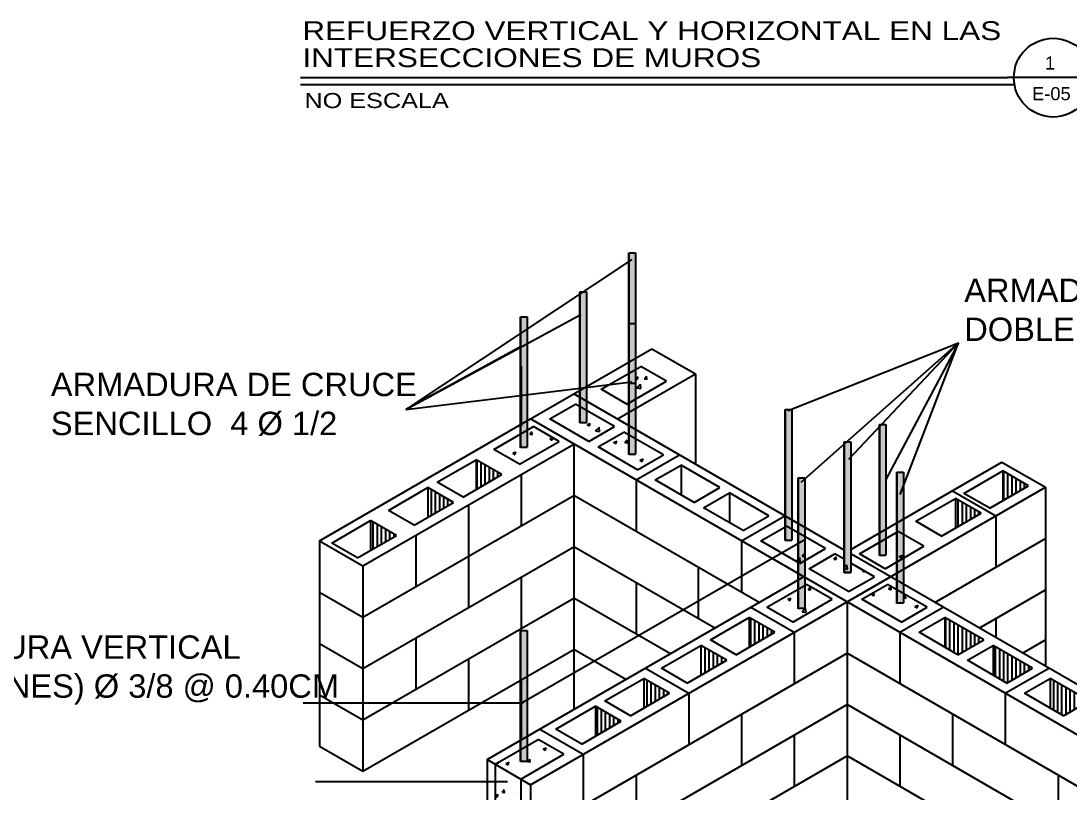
# Model space of a CAD drawing. Header units: feet. Extents: x 317 to 512, y -141 to 162.
# Drawn here: x 390.74 to 401.35, y -68.3 to -60.5 of the extents above; entities that cross this region are included whole.
import ezdxf
from ezdxf.enums import TextEntityAlignment as Align

# ---------------------------------------------------------------- set-up
doc = ezdxf.new("R2010")
doc.units = ezdxf.units.FT
doc.header["$MEASUREMENT"] = 0
for name, color, linetype in [('_35', 53, 'Continuous'), ('ACERO', 4, 'Continuous'), ('PISO', 8, 'Continuous'), ('TEXTOS', 3, 'Continuous'), ('TEXXT', 2, 'Continuous')]:
    doc.layers.add(name, color=color, linetype=linetype)
doc.styles.add('DAMIAN', font='arial.ttf', dxfattribs={"height": 0.12})
doc.styles.get("Standard").update_dxf_attribs({"font": 'arial.ttf'})

# ---------------------------------------------------------------- blocks, each defined once
blk = doc.blocks.new('*X27')
at = {"color": 0}
for p, q in [((184.356, -33.713), (184.356, -33.713)), ((184.412, -33.697), (184.412, -33.697)), ((184.664, -33.673), (184.664, -33.673)), ((184.822, -33.645), (184.822, -33.645)), ((186.485, -33.685), (186.485, -33.685)), ((186.592, -33.645), (186.592, -33.645)), ((184.152, -33.74), (184.152, -33.74)), ((184.345, -33.892), (184.365, -33.884)), ((184.358, -33.9), (184.364, -33.884)), ((184.593, -33.76), (184.593, -33.76)), ((185.167, -33.899), (185.167, -33.899)), ((186.499, -33.724), (186.499, -33.724)), ((186.892, -33.898), (186.892, -33.898)), ((186.929, -33.839), (186.929, -33.839)), ((184.698, -33.987), (184.698, -33.987)), ((184.752, -34.124), (184.815, -34.058)), ((184.812, -33.916), (184.812, -33.916)), ((184.824, -34.135), (184.815, -34.058)), ((184.858, -34.035), (184.907, -34.039)), ((184.859, -34.035), (184.899, -33.988)), ((184.87, -34.097), (184.87, -34.097)), ((184.905, -34.042), (184.896, -33.991)), ((184.963, -33.926), (184.963, -33.926)), ((185.441, -34.086), (185.489, -34.09)), ((185.442, -34.086), (185.482, -34.039)), ((185.488, -34.093), (185.479, -34.042)), ((185.507, -34.083), (185.507, -34.083)), ((185.981, -34.001), (185.981, -34.001)), ((186.053, -34.016), (186.053, -34.016)), ((186.285, -34.044), (186.285, -34.044)), ((186.434, -34.061), (186.434, -34.061)), ((186.455, -33.92), (186.455, -33.92)), ((186.475, -33.955), (186.475, -33.955)), ((186.643, -34.036), (186.684, -34.063)), ((186.644, -34.036), (186.701, -34.015)), ((186.65, -34.098), (186.65, -34.098)), ((186.684, -34.063), (186.7, -34.014)), ((186.799, -33.977), (186.799, -33.977)), ((184.752, -34.125), (184.824, -34.136)), ((185.261, -34.179), (185.261, -34.179)), ((185.304, -34.115), (185.304, -34.115)), ((185.619, -34.259), (185.683, -34.193)), ((185.619, -34.259), (185.692, -34.271)), ((185.692, -34.27), (185.683, -34.193)), ((185.702, -34.261), (185.702, -34.261)), ((185.96, -34.298), (186.001, -34.325)), ((185.961, -34.299), (185.981, -34.291)), ((185.228, -34.342), (185.228, -34.342)), ((185.405, -34.437), (185.405, -34.437)), ((185.56, -34.432), (185.56, -34.432)), ((185.632, -34.339), (185.632, -34.339)), ((185.764, -34.405), (185.764, -34.405)), ((185.838, -34.456), (185.838, -34.456)), ((186.001, -34.325), (186.007, -34.306)), ((186.071, -34.365), (186.071, -34.365)), ((184.971, -34.646), (185.019, -34.65)), ((184.972, -34.646), (185.011, -34.6)), ((185.018, -34.653), (185.009, -34.602)), ((185.622, -34.609), (185.622, -34.609)), ((186.371, -34.618), (186.371, -34.618)), ((186.446, -34.625), (186.486, -34.653)), ((186.447, -34.626), (186.504, -34.604)), ((186.486, -34.652), (186.502, -34.603)), ((184.525, -34.861), (184.525, -34.861)), ((184.591, -34.79), (184.591, -34.79)), ((184.595, -34.822), (184.635, -34.85)), ((184.596, -34.823), (184.652, -34.801)), ((184.635, -34.849), (184.651, -34.8)), ((184.783, -34.727), (184.783, -34.727)), ((184.812, -34.834), (184.812, -34.834)), ((184.833, -34.82), (184.833, -34.82)), ((185.065, -34.708), (185.065, -34.708)), ((185.246, -34.853), (185.246, -34.853)), ((186.023, -34.828), (186.023, -34.828)), ((186.137, -34.748), (186.185, -34.752)), ((186.138, -34.748), (186.177, -34.702)), ((186.184, -34.755), (186.175, -34.704)), ((186.445, -34.767), (186.445, -34.767)), ((186.668, -34.871), (186.668, -34.871)), ((186.72, -34.799), (186.768, -34.803)), ((186.721, -34.799), (186.76, -34.753)), ((186.767, -34.806), (186.757, -34.755)), ((186.927, -34.868), (186.927, -34.868)), ((184.362, -35.05), (184.362, -35.05)), ((184.55, -34.925), (184.55, -34.925)), ((184.773, -34.998), (184.773, -34.998)), ((184.86, -35.051), (184.923, -34.985)), ((184.86, -35.051), (184.932, -35.062)), ((184.932, -35.062), (184.923, -34.985)), ((184.984, -34.943), (184.984, -34.943)), ((185.195, -34.937), (185.195, -34.937)), ((186.114, -34.889), (186.114, -34.889)), ((186.157, -34.938), (186.157, -34.938)), ((186.285, -34.998), (186.285, -34.998)), ((186.361, -34.912), (186.361, -34.912)), ((186.435, -35.037), (186.435, -35.037)), ((186.453, -34.949), (186.453, -34.949)), ((186.548, -34.908), (186.548, -34.908)), ((186.719, -35.017), (186.719, -35.017)), ((186.853, -34.98), (186.853, -34.98)), ((186.931, -34.953), (186.971, -34.98)), ((186.932, -34.953), (186.989, -34.931)), ((186.971, -34.98), (186.988, -34.93)), ((186.982, -34.926), (186.982, -34.926)), ((184.619, -35.141), (184.619, -35.141)), ((186.648, -35.128), (186.648, -35.128))]:
    blk.add_line(p, q, dxfattribs=at)
blk = doc.blocks.new('*X29')
at = {"color": 0}
for p, q in [((181.811, -30.599), (181.811, -30.599)), ((181.792, -30.763), (181.832, -30.791)), ((181.793, -30.764), (181.85, -30.742)), ((181.832, -30.79), (181.849, -30.741)), ((181.892, -30.821), (181.892, -30.821)), ((181.92, -30.795), (181.92, -30.795)), ((181.962, -30.774), (182.011, -30.778)), ((181.964, -30.774), (182.003, -30.727)), ((182.009, -30.781), (182, -30.73)), ((182.03, -30.791), (182.03, -30.791)), ((181.381, -30.888), (181.381, -30.888)), ((181.446, -30.876), (181.446, -30.876)), ((181.478, -30.903), (181.478, -30.903)), ((181.585, -30.862), (181.585, -30.862)), ((181.613, -30.848), (181.613, -30.848)), ((181.826, -30.942), (181.89, -30.876)), ((181.826, -30.942), (181.899, -30.954)), ((181.899, -30.953), (181.89, -30.876)), ((181.912, -30.922), (181.912, -30.922)), ((181.603, -31.118), (181.603, -31.118)), ((181.679, -31.142), (181.679, -31.142)), ((181.756, -31.161), (181.756, -31.161)), ((180.623, -31.391), (180.623, -31.391)), ((180.654, -31.277), (180.654, -31.277)), ((180.808, -31.324), (180.808, -31.324)), ((180.261, -31.535), (180.263, -31.533)), ((180.263, -31.536), (180.263, -31.533)), ((180.343, -31.559), (180.343, -31.559)), ((180.44, -31.597), (180.44, -31.597)), ((180.76, -31.502), (180.76, -31.502)), ((180.912, -31.615), (180.969, -31.594)), ((180.951, -31.642), (180.968, -31.593)), ((180.953, -31.53), (180.953, -31.53)), ((179.856, -31.793), (179.904, -31.797)), ((179.857, -31.793), (179.896, -31.746)), ((179.903, -31.8), (179.894, -31.749)), ((179.929, -31.664), (179.929, -31.664)), ((180.724, -31.713), (180.724, -31.713)), ((180.751, -31.773), (180.751, -31.773)), ((180.911, -31.615), (180.952, -31.642)), ((181.067, -31.734), (181.13, -31.668)), ((181.067, -31.734), (181.139, -31.745)), ((181.139, -31.745), (181.13, -31.667)), ((181.158, -31.732), (181.158, -31.732)), ((181.161, -31.721), (181.161, -31.721)), ((181.248, -31.727), (181.248, -31.727)), ((179.501, -31.943), (179.501, -31.943)), ((179.715, -31.985), (179.715, -31.985)), ((179.826, -31.971), (179.826, -31.971)), ((179.911, -31.891), (179.911, -31.891)), ((179.919, -31.958), (179.919, -31.958)), ((180.226, -31.918), (180.226, -31.918)), ((180.228, -31.877), (180.269, -31.904)), ((180.229, -31.878), (180.278, -31.859)), ((180.268, -31.904), (180.283, -31.862)), ((180.3, -31.89), (180.3, -31.89)), ((180.774, -31.809), (180.774, -31.809)), ((180.943, -31.823), (180.943, -31.823)), ((181.052, -31.861), (181.062, -31.848)), ((181.06, -31.856), (181.06, -31.851)), ((181.396, -31.942), (181.437, -31.969)), ((181.397, -31.943), (181.454, -31.921)), ((181.437, -31.969), (181.453, -31.92)), ((181.443, -31.906), (181.443, -31.906)), ((181.573, -31.93), (181.573, -31.93)), ((181.605, -31.946), (181.653, -31.95)), ((181.606, -31.946), (181.645, -31.899)), ((181.652, -31.953), (181.643, -31.902)), ((179.264, -32.074), (179.264, -32.074)), ((179.352, -32.053), (179.352, -32.053)), ((179.545, -32.139), (179.586, -32.167)), ((179.546, -32.14), (179.603, -32.118)), ((179.585, -32.166), (179.602, -32.117)), ((179.698, -32.092), (179.698, -32.092)), ((179.901, -32.161), (179.901, -32.161)), ((181.433, -32.165), (181.433, -32.165)), ((181.55, -32.036), (181.55, -32.036)), ((181.754, -32.009), (181.754, -32.009)), ((181.981, -32.144), (181.981, -32.144)), ((179.435, -32.183), (179.435, -32.183)), ((179.491, -32.213), (179.491, -32.213)), ((179.547, -32.231), (179.547, -32.231)), ((179.705, -32.279), (179.705, -32.279)), ((179.869, -32.201), (179.869, -32.201)), ((181.564, -32.201), (181.564, -32.201)), ((181.605, -32.275), (181.605, -32.275)), ((181.754, -32.19), (181.754, -32.19)), ((181.848, -32.289), (181.848, -32.289)), ((181.867, -32.184), (181.867, -32.184)), ((181.881, -32.269), (181.922, -32.297)), ((181.882, -32.27), (181.939, -32.248)), ((181.922, -32.296), (181.938, -32.247)), ((182.039, -32.293), (182.039, -32.293))]:
    blk.add_line(p, q, dxfattribs=at)
blk = doc.blocks.new('*X30')
at = {"color": 0}
for p, q in [((179.786, -37.568), (179.786, -37.568)), ((179.954, -37.51), (179.954, -37.51)), ((180.102, -37.575), (180.159, -37.553)), ((180.102, -37.574), (180.142, -37.601)), ((180.126, -37.512), (180.126, -37.512)), ((180.142, -37.601), (180.158, -37.552)), ((179.819, -37.805), (179.858, -37.758)), ((179.846, -37.662), (179.846, -37.662)), ((179.865, -37.811), (179.855, -37.76)), ((180.22, -37.586), (180.22, -37.586)), ((180.32, -37.58), (180.32, -37.58)), ((179.271, -37.823), (179.291, -37.826)), ((179.283, -37.895), (179.283, -37.895)), ((179.291, -37.825), (179.289, -37.812)), ((179.419, -37.836), (179.459, -37.863)), ((179.42, -37.837), (179.476, -37.815)), ((179.459, -37.863), (179.475, -37.814)), ((179.537, -37.857), (179.537, -37.857)), ((179.694, -37.843), (179.694, -37.843)), ((179.741, -37.83), (179.741, -37.83)), ((179.817, -37.804), (179.866, -37.809)), ((180.048, -37.79), (180.048, -37.79)), ((180.116, -37.782), (180.116, -37.782)), ((179.365, -38.074), (179.365, -38.074)), ((179.527, -38.151), (179.527, -38.151)), ((179.627, -37.983), (179.627, -37.983)), ((179.684, -38.114), (179.684, -38.114)), ((179.273, -38.166), (179.273, -38.166)), ((179.323, -38.178), (179.323, -38.178)), ((179.338, -38.228), (179.338, -38.228)), ((179.349, -38.365), (179.388, -38.318)), ((179.394, -38.372), (179.385, -38.321)), ((179.221, -38.426), (179.261, -38.453)), ((179.222, -38.426), (179.279, -38.404)), ((179.261, -38.453), (179.278, -38.404)), ((179.263, -38.437), (179.263, -38.437)), ((179.313, -38.471), (179.313, -38.471)), ((179.347, -38.365), (179.396, -38.369)), ((179.466, -38.396), (179.466, -38.396)), ((179.533, -38.407), (179.533, -38.407)), ((179.621, -38.431), (179.621, -38.431)), ((179.674, -38.385), (179.674, -38.385)), ((179.253, -38.707), (179.253, -38.707)), ((179.326, -38.74), (179.39, -38.675)), ((179.399, -38.751), (179.39, -38.674)), ((179.664, -38.655), (179.664, -38.655)), ((179.307, -38.812), (179.307, -38.812)), ((179.326, -38.741), (179.399, -38.752)), ((179.369, -38.772), (179.369, -38.772)), ((179.407, -38.751), (179.407, -38.751)), ((179.479, -38.921), (179.479, -38.921)), ((179.486, -38.947), (179.501, -38.93)), ((179.502, -38.957), (179.498, -38.932)), ((179.654, -38.926), (179.654, -38.926))]:
    blk.add_line(p, q, dxfattribs=at)
blk = doc.blocks.new('*X32')
at = {"color": 0}
for p, q in [((187.498, -35.713), (187.498, -35.167)), ((187.575, -35.757), (187.575, -35.211)), ((187.651, -35.801), (187.651, -35.255)), ((187.727, -35.839), (187.727, -35.299)), ((187.803, -35.795), (187.803, -35.343)), ((187.879, -35.751), (187.879, -35.387)), ((187.956, -35.707), (187.956, -35.431)), ((188.032, -35.663), (188.032, -35.475)), ((188.108, -35.619), (188.108, -35.519)), ((188.184, -35.575), (188.184, -35.563)), ((188.413, -36.241), (188.413, -35.695)), ((188.489, -36.285), (188.489, -35.739)), ((188.565, -36.329), (188.565, -35.783)), ((188.641, -36.349), (188.641, -35.827)), ((188.718, -36.305), (188.718, -35.871)), ((188.794, -36.261), (188.794, -35.915)), ((188.87, -36.217), (188.87, -35.959)), ((188.946, -36.173), (188.946, -36.003)), ((189.022, -36.129), (189.022, -36.047)), ((189.48, -36.857), (189.48, -36.311)), ((189.556, -36.901), (189.556, -36.355)), ((189.632, -36.945), (189.632, -36.399)), ((189.708, -36.933), (189.708, -36.443)), ((189.784, -36.889), (189.784, -36.487)), ((189.861, -36.845), (189.861, -36.531)), ((189.937, -36.801), (189.937, -36.575)), ((190.013, -36.757), (190.013, -36.619)), ((190.089, -36.713), (190.089, -36.663)), ((190.318, -37.341), (190.318, -36.795)), ((190.394, -37.385), (190.394, -36.839)), ((190.47, -37.429), (190.47, -36.883)), ((190.546, -37.473), (190.546, -36.927)), ((190.623, -37.443), (190.623, -36.971)), ((190.699, -37.399), (190.699, -37.015)), ((190.775, -37.355), (190.775, -37.059)), ((190.851, -37.311), (190.851, -37.103)), ((190.927, -37.267), (190.927, -37.147)), ((191.004, -37.223), (191.004, -37.191))]:
    blk.add_line(p, q, dxfattribs=at)
blk = doc.blocks.new('*X33')
at = {"color": 0}
for p, q in [((183.917, -35.686), (183.917, -35.174)), ((183.993, -35.642), (183.993, -35.218)), ((184.069, -35.598), (184.069, -35.262)), ((184.146, -35.554), (184.146, -35.306)), ((184.222, -35.51), (184.222, -35.35)), ((184.298, -35.466), (184.298, -35.394)), ((183.003, -36.214), (183.003, -35.67)), ((183.079, -36.17), (183.079, -35.714)), ((183.155, -36.126), (183.155, -35.758)), ((183.231, -36.082), (183.231, -35.802)), ((183.307, -36.038), (183.307, -35.846)), ((183.384, -35.994), (183.384, -35.89)), ((183.46, -35.95), (183.46, -35.934)), ((182.012, -36.786), (182.012, -36.312)), ((182.088, -36.742), (182.088, -36.356)), ((182.164, -36.698), (182.164, -36.4)), ((182.241, -36.654), (182.241, -36.444)), ((182.317, -36.61), (182.317, -36.488)), ((182.393, -36.566), (182.393, -36.532)), ((181.098, -37.314), (181.098, -36.808)), ((181.174, -37.27), (181.174, -36.852)), ((181.25, -37.226), (181.25, -36.896)), ((181.326, -37.182), (181.326, -36.94)), ((181.402, -37.138), (181.402, -36.984)), ((181.479, -37.094), (181.479, -37.028))]:
    blk.add_line(p, q, dxfattribs=at)
blk = doc.blocks.new('*X35')
at = {"color": 0}
for p, q in [((178.888, -32.798), (178.888, -32.27)), ((178.964, -32.754), (178.964, -32.314)), ((179.04, -32.71), (179.04, -32.358)), ((179.116, -32.666), (179.116, -32.402)), ((179.193, -32.622), (179.193, -32.446)), ((179.269, -32.578), (179.269, -32.49)), ((188.565, -33.003), (188.565, -32.479)), ((188.641, -32.959), (188.641, -32.523)), ((188.718, -32.915), (188.718, -32.567)), ((188.794, -32.871), (188.794, -32.611)), ((188.87, -32.827), (188.87, -32.655)), ((188.946, -32.783), (188.946, -32.699)), ((178.05, -33.282), (178.05, -32.81)), ((178.126, -33.238), (178.126, -32.854)), ((178.202, -33.194), (178.202, -32.898)), ((178.278, -33.15), (178.278, -32.942)), ((178.354, -33.106), (178.354, -32.986)), ((178.431, -33.062), (178.431, -33.03)), ((187.727, -33.487), (187.727, -33.001)), ((187.803, -33.443), (187.803, -33.045)), ((187.879, -33.399), (187.879, -33.089)), ((187.956, -33.355), (187.956, -33.133)), ((188.032, -33.311), (188.032, -33.177)), ((188.108, -33.267), (188.108, -33.221)), ((176.983, -33.898), (176.983, -33.408)), ((177.059, -33.854), (177.059, -33.452)), ((177.135, -33.81), (177.135, -33.496)), ((177.211, -33.766), (177.211, -33.54)), ((177.288, -33.722), (177.288, -33.584)), ((177.364, -33.678), (177.364, -33.628))]:
    blk.add_line(p, q, dxfattribs=at)
blk = doc.blocks.new('*U36')
at = {"layer": '_35', "linetype": 'Continuous'}
for p, q in [((185.632, -31.932), (185.753, -31.932)), ((185.632, -31.932), (185.632, -34.329)), ((185.753, -31.932), (185.753, -34.329)), ((185.632, -34.329), (185.753, -34.329))]:
    blk.add_line(p, q, dxfattribs=at)
for points in [[(185.632, -31.932), (185.632, -31.932), (185.753, -31.932)], [(185.632, -31.932), (185.632, -34.329), (185.753, -34.329)], [(185.632, -34.329), (185.632, -34.329), (185.753, -34.329)]]:
    blk.add_solid(points, dxfattribs=at)
at = {"layer": '_35', "linetype": 'Continuous', "extrusion": (0, 0, -1)}
blk.add_solid([(-185.632, -31.932), (-185.753, -31.932), (-185.753, -34.329)], dxfattribs=at)
blk = doc.blocks.new('*U37')
at = {"layer": '_35', "linetype": 'Continuous'}
for p, q in [((186.601, -32.492), (186.722, -32.492)), ((186.601, -32.492), (186.601, -34.888)), ((186.722, -32.492), (186.722, -34.888)), ((186.601, -34.888), (186.722, -34.888))]:
    blk.add_line(p, q, dxfattribs=at)
for points in [[(186.601, -32.492), (186.601, -32.492), (186.722, -32.492)], [(186.601, -32.492), (186.601, -34.888), (186.722, -34.888)], [(186.601, -34.888), (186.601, -34.888), (186.722, -34.888)]]:
    blk.add_solid(points, dxfattribs=at)
at = {"layer": '_35', "linetype": 'Continuous', "extrusion": (0, 0, -1)}
blk.add_solid([(-186.601, -32.492), (-186.722, -32.492), (-186.722, -34.888)], dxfattribs=at)
blk = doc.blocks.new('*U38')
at = {"layer": '_35', "linetype": 'Continuous'}
for p, q in [((184.787, -32.591), (184.907, -32.591)), ((184.787, -32.591), (184.787, -34.988)), ((184.907, -32.591), (184.907, -34.988)), ((184.787, -34.988), (184.907, -34.988))]:
    blk.add_line(p, q, dxfattribs=at)
for points in [[(184.787, -32.591), (184.787, -32.591), (184.907, -32.591)], [(184.787, -32.591), (184.787, -34.988), (184.907, -34.988)], [(184.787, -34.988), (184.787, -34.988), (184.907, -34.988)]]:
    blk.add_solid(points, dxfattribs=at)
at = {"layer": '_35', "linetype": 'Continuous', "extrusion": (0, 0, -1)}
blk.add_solid([(-184.787, -32.591), (-184.907, -32.591), (-184.907, -34.988)], dxfattribs=at)
blk = doc.blocks.new('*U39')
at = {"layer": '_35', "linetype": 'Continuous'}
for p, q in [((184.549, -31.34), (184.669, -31.34)), ((184.549, -31.34), (184.549, -33.736)), ((184.669, -31.34), (184.669, -33.736)), ((184.549, -33.736), (184.669, -33.736))]:
    blk.add_line(p, q, dxfattribs=at)
for points in [[(184.549, -31.34), (184.549, -31.34), (184.669, -31.34)], [(184.549, -31.34), (184.549, -33.736), (184.669, -33.736)], [(184.549, -33.736), (184.549, -33.736), (184.669, -33.736)]]:
    blk.add_solid(points, dxfattribs=at)
at = {"layer": '_35', "linetype": 'Continuous', "extrusion": (0, 0, -1)}
blk.add_solid([(-184.549, -31.34), (-184.669, -31.34), (-184.669, -33.736)], dxfattribs=at)
blk = doc.blocks.new('*U43')
at = {"layer": '_35', "linetype": 'Continuous'}
for p, q in [((179.688, -35.395), (179.808, -35.395)), ((179.688, -35.395), (179.688, -37.792)), ((179.808, -35.395), (179.808, -37.792)), ((179.688, -37.792), (179.808, -37.792))]:
    blk.add_line(p, q, dxfattribs=at)
for points in [[(179.688, -35.395), (179.688, -35.395), (179.808, -35.395)], [(179.688, -35.395), (179.688, -37.792), (179.808, -37.792)], [(179.688, -37.792), (179.688, -37.792), (179.808, -37.792)]]:
    blk.add_solid(points, dxfattribs=at)
at = {"layer": '_35', "linetype": 'Continuous', "extrusion": (0, 0, -1)}
blk.add_solid([(-179.688, -35.395), (-179.808, -35.395), (-179.808, -37.792)], dxfattribs=at)
blk = doc.blocks.new('*U44')
at = {"layer": '_35', "linetype": 'Continuous'}
for p, q in [((179.688, -29.636), (179.808, -29.636)), ((179.688, -29.636), (179.688, -32.033)), ((179.808, -29.636), (179.808, -32.033)), ((179.688, -32.033), (179.808, -32.033))]:
    blk.add_line(p, q, dxfattribs=at)
for points in [[(179.688, -29.636), (179.688, -29.636), (179.808, -29.636)], [(179.688, -29.636), (179.688, -32.033), (179.808, -32.033)], [(179.688, -32.033), (179.688, -32.033), (179.808, -32.033)]]:
    blk.add_solid(points, dxfattribs=at)
at = {"layer": '_35', "linetype": 'Continuous', "extrusion": (0, 0, -1)}
blk.add_solid([(-179.688, -29.636), (-179.808, -29.636), (-179.808, -32.033)], dxfattribs=at)
blk = doc.blocks.new('*U45')
at = {"layer": '_35', "linetype": 'Continuous'}
for p, q in [((180.776, -29.18), (180.896, -29.18)), ((180.776, -29.18), (180.776, -31.576)), ((180.896, -29.18), (180.896, -31.576)), ((180.776, -31.576), (180.896, -31.576))]:
    blk.add_line(p, q, dxfattribs=at)
for points in [[(180.776, -29.18), (180.776, -29.18), (180.896, -29.18)], [(180.776, -29.18), (180.776, -31.576), (180.896, -31.576)], [(180.776, -31.576), (180.776, -31.576), (180.896, -31.576)]]:
    blk.add_solid(points, dxfattribs=at)
at = {"layer": '_35', "linetype": 'Continuous', "extrusion": (0, 0, -1)}
blk.add_solid([(-180.776, -29.18), (-180.896, -29.18), (-180.896, -31.576)], dxfattribs=at)
blk = doc.blocks.new('*U46')
at = {"layer": '_35', "linetype": 'Continuous'}
for p, q in [((181.679, -28.462), (181.799, -28.462)), ((181.679, -28.462), (181.679, -30.858)), ((181.799, -28.462), (181.799, -30.858)), ((181.679, -30.858), (181.799, -30.858))]:
    blk.add_line(p, q, dxfattribs=at)
for points in [[(181.679, -28.462), (181.679, -28.462), (181.799, -28.462)], [(181.679, -28.462), (181.679, -30.858), (181.799, -30.858)], [(181.679, -30.858), (181.679, -30.858), (181.799, -30.858)]]:
    blk.add_solid(points, dxfattribs=at)
at = {"layer": '_35', "linetype": 'Continuous', "extrusion": (0, 0, -1)}
blk.add_solid([(-181.679, -28.462), (-181.799, -28.462), (-181.799, -30.858)], dxfattribs=at)
blk = doc.blocks.new('*U47')
at = {"layer": '_35', "linetype": 'Continuous'}
for p, q in [((181.679, -29.762), (181.799, -29.762)), ((181.679, -29.762), (181.679, -32.159)), ((181.799, -29.762), (181.799, -32.159)), ((181.679, -32.159), (181.799, -32.159))]:
    blk.add_line(p, q, dxfattribs=at)
for points in [[(181.679, -29.762), (181.679, -29.762), (181.799, -29.762)], [(181.679, -29.762), (181.679, -32.159), (181.799, -32.159)], [(181.679, -32.159), (181.679, -32.159), (181.799, -32.159)]]:
    blk.add_solid(points, dxfattribs=at)
at = {"layer": '_35', "linetype": 'Continuous', "extrusion": (0, 0, -1)}
blk.add_solid([(-181.679, -29.762), (-181.799, -29.762), (-181.799, -32.159)], dxfattribs=at)
blk = doc.blocks.new('*U49')
at = {"layer": '_35', "linetype": 'Continuous'}
for p, q in [((186.28, -31.615), (186.4, -31.615)), ((186.28, -31.615), (186.28, -34.012)), ((186.4, -31.615), (186.4, -34.012)), ((186.28, -34.012), (186.4, -34.012))]:
    blk.add_line(p, q, dxfattribs=at)
for points in [[(186.28, -31.615), (186.28, -31.615), (186.4, -31.615)], [(186.28, -31.615), (186.28, -34.012), (186.4, -34.012)], [(186.28, -34.012), (186.28, -34.012), (186.4, -34.012)]]:
    blk.add_solid(points, dxfattribs=at)
at = {"layer": '_35', "linetype": 'Continuous', "extrusion": (0, 0, -1)}
blk.add_solid([(-186.28, -31.615), (-186.4, -31.615), (-186.4, -34.012)], dxfattribs=at)

msp = doc.modelspace()

# ---------------------------------------------------------------- linework, layer by layer
at = {"layer": '_35'}
for p, q in [((396.88967, -64.16589), (396.88967, -62.84073)), ((396.95597, -62.84073), (396.95597, -64.16051)), ((396.39219, -64.56137), (396.39219, -63.2362)), ((396.45849, -63.2362), (396.45849, -64.55599)), ((395.79306, -64.81255), (395.79306, -63.48738)), ((395.85936, -63.48738), (395.85936, -64.80717)), ((396.88967, -64.88203), (396.88967, -63.55686)), ((396.95597, -63.55686), (396.95597, -64.87665)), ((396.33307, -64.26777), (397.12251, -63.81198)), ((397.12251, -63.81198), (397.5619, -64.06566)), ((395.79943, -63.9867), (395.79943, -64.59392)), ((396.60886, -64.2202), (397.00849, -63.98948)), ((396.77246, -64.52145), (397.5619, -64.06566)), ((397.26879, -64.13976), (397.00849, -63.98948)), ((397.5619, -64.06566), (397.5619, -64.97723)), ((396.86916, -64.37049), (397.26879, -64.13976)), ((395.89369, -64.52145), (396.33307, -64.26777)), ((399.06667, -65.84601), (396.33307, -64.26777)), ((396.86916, -64.37049), (396.60886, -64.2202)), ((396.0889, -64.52145), (396.3492, -64.37116)), ((396.74232, -64.59813), (396.3492, -64.37116)), ((398.47023, -65.75089), (398.47023, -64.42573)), ((398.47023, -64.42573), (398.53653, -64.42573)), ((398.53653, -64.42573), (398.53653, -65.74551)), ((393.75912, -65.75383), (395.89369, -64.52145)), ((395.523, -64.82954), (395.92263, -64.59882)), ((402.83101, -68.52671), (395.89369, -64.52145)), ((396.18293, -64.7491), (395.92263, -64.59882)), ((396.48202, -64.74841), (396.0889, -64.52145)), ((396.48202, -64.74841), (396.74232, -64.59813)), ((399.42322, -65.9025), (399.42322, -64.57733)), ((399.42322, -64.57733), (399.48952, -64.57733)), ((399.48952, -64.57733), (399.48952, -65.89712)), ((396.57747, -64.80352), (396.83777, -64.65323)), ((397.2374, -64.88396), (396.83777, -64.65323)), ((394.19851, -66.00751), (396.33307, -64.77513)), ((395.7833, -64.97983), (395.523, -64.82954)), ((395.7833, -64.97983), (396.18293, -64.7491)), ((396.33307, -64.77513), (396.33307, -67.45757)), ((396.9771, -65.03424), (396.57747, -64.80352)), ((399.06667, -66.07717), (399.06667, -64.75201)), ((399.06667, -64.75201), (399.13297, -64.75201)), ((399.13297, -64.75201), (399.13297, -66.07179)), ((394.95079, -65.15991), (395.34391, -64.93294)), ((395.60421, -65.08322), (395.34391, -64.93294)), ((395.34391, -64.93294), (395.34391, -65.23351)), ((396.96097, -65.13764), (397.40035, -64.88396)), ((396.9771, -65.03424), (397.2374, -64.88396)), ((397.15618, -65.13764), (397.41648, -64.98736)), ((397.8096, -65.21432), (397.41648, -64.98736)), ((397.41648, -64.98736), (397.41648, -65.28792)), ((399.13297, -65.84105), (400.6622, -64.95815)), ((400.27826, -65.2739), (400.67138, -65.04693)), ((400.6622, -64.95815), (401.10158, -65.21183)), ((400.93168, -65.19722), (400.67138, -65.04693)), ((400.67138, -65.04693), (400.67138, -65.3475)), ((395.21109, -65.31019), (395.60421, -65.08322)), ((395.79943, -65.08322), (395.79943, -65.60203)), ((396.96097, -65.13764), (396.96097, -65.65645)), ((397.5493, -65.36461), (397.15618, -65.13764)), ((398.60118, -66.44001), (398.60118, -65.11484)), ((398.66748, -65.11484), (398.66748, -66.43463)), ((399.60031, -66.38527), (399.60031, -65.0601)), ((399.60031, -65.0601), (399.66661, -65.0601)), ((399.66661, -65.0601), (399.66661, -66.37989)), ((394.45572, -65.44574), (394.85535, -65.21501)), ((395.11565, -65.3653), (394.85535, -65.21501)), ((394.85535, -65.21501), (394.85535, -65.51558)), ((395.21109, -65.31019), (394.95079, -65.15991)), ((395.89369, -68.21861), (401.10158, -65.21183)), ((397.5493, -65.36461), (397.8096, -65.21432)), ((400.16281, -65.24648), (400.60219, -65.50015)), ((400.53856, -65.42418), (400.93168, -65.19722)), ((401.10158, -65.21183), (401.10158, -67.02087)), ((394.19851, -66.52632), (396.33307, -65.29393)), ((394.71602, -65.59602), (395.11565, -65.3653)), ((398.20684, -66.37575), (396.33307, -65.29393)), ((397.64475, -65.41971), (397.90505, -65.26943)), ((398.30468, -65.50015), (397.90505, -65.26943)), ((397.90505, -65.26943), (397.90505, -65.57)), ((399.79212, -65.55457), (400.19175, -65.32385)), ((400.45205, -65.47413), (400.19175, -65.32385)), ((400.19175, -65.32385), (400.19175, -65.62441)), ((400.53856, -65.42418), (400.27826, -65.2739)), ((394.71602, -65.59602), (394.45572, -65.44574)), ((395.26579, -65.39132), (395.26579, -66.42893)), ((398.04438, -65.65044), (397.64475, -65.41971)), ((393.88351, -65.7761), (394.27663, -65.54913)), ((394.53693, -65.69942), (394.27663, -65.54913)), ((394.27663, -65.54913), (394.27663, -65.8497)), ((398.02825, -65.75383), (398.46763, -65.50015)), ((398.04438, -65.65044), (398.30468, -65.50015)), ((400.05242, -65.70486), (399.79212, -65.55457)), ((400.05242, -65.70486), (400.45205, -65.47413)), ((400.60219, -65.50015), (400.60219, -66.01896)), ((398.22346, -65.75383), (398.48376, -65.60355)), ((398.87688, -65.83052), (398.48376, -65.60355)), ((399.21992, -65.88494), (399.61303, -65.65797)), ((399.87333, -65.80825), (399.61303, -65.65797)), ((393.75912, -65.75383), (394.19851, -66.00751)), ((393.75912, -65.75383), (393.75912, -67.82906)), ((394.14381, -65.92639), (393.88351, -65.7761)), ((394.14381, -65.92639), (394.53693, -65.69942)), ((394.73215, -65.69942), (394.73215, -66.21822)), ((398.02825, -65.75383), (398.02825, -66.27264)), ((398.61658, -65.9808), (398.22346, -65.75383)), ((399.98421, -66.37575), (401.10158, -65.73064)), ((394.19851, -67.04513), (396.33307, -65.81274)), ((397.75754, -66.63516), (396.33307, -65.81274)), ((398.61658, -65.9808), (398.87688, -65.83052)), ((398.71203, -66.03591), (398.97233, -65.88562)), ((399.06667, -65.94009), (398.97233, -65.88562)), ((403.27039, -68.27303), (399.13297, -65.88429)), ((399.48021, -66.03522), (399.21992, -65.88494)), ((399.48021, -66.03522), (399.87333, -65.80825)), ((399.37196, -66.11635), (399.13297, -65.97837)), ((394.19851, -66.00751), (394.19851, -68.08274)), ((397.58886, -66.01896), (397.58886, -66.53777)), ((399.11166, -66.26663), (398.71203, -66.03591)), ((399.13297, -66.07179), (399.06667, -66.07179)), ((395.4543, -67.96493), (398.65614, -66.11635)), ((395.79943, -66.12084), (395.79943, -66.63964)), ((396.96097, -66.17525), (396.96097, -66.69406)), ((398.28545, -66.42445), (398.68508, -66.19372)), ((398.94538, -66.344), (398.68508, -66.19372)), ((399.09553, -66.37003), (399.53491, -66.11635)), ((399.11166, -66.26663), (399.37196, -66.11635)), ((399.24567, -66.344), (399.50597, -66.19372)), ((399.9056, -66.42445), (399.50597, -66.19372)), ((393.75912, -66.27264), (394.19851, -66.52632)), ((400.43351, -66.63516), (401.10158, -66.24945)), ((394.19851, -67.56394), (396.33307, -66.33155)), ((397.30824, -66.89456), (396.33307, -66.33155)), ((398.1225, -66.42445), (398.56189, -66.67813)), ((398.54575, -66.57473), (398.28545, -66.42445)), ((398.54575, -66.57473), (398.94538, -66.344)), ((399.09553, -66.37003), (399.09553, -69.48287)), ((399.09553, -66.37003), (399.09553, -69.48287)), ((399.6453, -66.57473), (399.24567, -66.344)), ((399.62917, -66.67813), (400.06855, -66.42445)), ((399.6453, -66.57473), (399.9056, -66.42445)), ((397.71325, -66.75481), (398.10637, -66.52784)), ((398.36667, -66.67813), (398.10637, -66.52784)), ((398.10637, -66.52784), (398.10637, -66.82841)), ((399.82438, -66.67813), (400.08468, -66.52784)), ((400.4778, -66.75481), (400.08468, -66.52784)), ((400.08468, -66.52784), (400.08468, -66.82841)), ((400.60219, -66.53777), (400.60219, -66.73254)), ((394.73215, -66.73703), (394.73215, -67.25584)), ((395.79306, -67.9843), (395.79306, -66.65914)), ((395.79306, -66.65914), (395.85936, -66.65914)), ((395.85936, -66.65914), (395.85936, -67.97893)), ((397.97355, -66.90509), (398.36667, -66.67813)), ((398.56189, -66.67813), (398.56189, -67.19693)), ((399.62917, -66.67813), (399.62917, -67.19693)), ((400.2175, -66.90509), (399.82438, -66.67813)), ((393.75912, -66.79145), (394.19851, -67.04513)), ((394.19851, -68.08274), (396.33307, -66.85035)), ((396.85894, -67.15396), (396.33307, -66.85035)), ((397.21817, -67.04064), (397.6178, -66.80991)), ((397.8781, -66.9602), (397.6178, -66.80991)), ((397.6178, -66.80991), (397.6178, -67.11048)), ((397.97355, -66.90509), (397.71325, -66.75481)), ((400.2175, -66.90509), (400.4778, -66.75481)), ((400.31295, -66.9602), (400.57325, -66.80991)), ((400.97288, -67.04064), (400.57325, -66.80991)), ((400.57325, -66.80991), (400.57325, -67.11048)), ((400.87131, -66.88792), (401.10158, -66.75497)), ((395.26579, -66.94774), (395.26579, -67.46655)), ((395.89369, -68.73742), (399.09553, -66.88884)), ((402.83101, -69.04552), (399.09553, -66.88884)), ((397.05522, -67.04064), (397.49461, -67.29432)), ((397.47847, -67.19093), (397.21817, -67.04064)), ((397.47847, -67.19093), (397.8781, -66.9602)), ((400.20805, -67.02076), (400.21534, -67.01655)), ((400.71258, -67.19093), (400.31295, -66.9602)), ((400.69645, -67.29432), (401.13583, -67.04064)), ((400.71258, -67.19093), (400.97288, -67.04064)), ((395.79943, -67.15845), (395.79943, -67.76567)), ((396.64597, -67.371), (397.03909, -67.14404)), ((397.29939, -67.29432), (397.03909, -67.14404)), ((397.03909, -67.14404), (397.03909, -67.44461)), ((400.89166, -67.29432), (401.15196, -67.14404)), ((401.54508, -67.371), (401.15196, -67.14404)), ((401.15196, -67.14404), (401.15196, -67.44461)), ((393.75912, -67.31026), (394.19851, -67.56394)), ((396.90627, -67.52129), (396.64597, -67.371)), ((396.90627, -67.52129), (397.29939, -67.29432)), ((397.49461, -67.29432), (397.49461, -67.81313)), ((400.69645, -67.29432), (400.69645, -67.81313)), ((401.28478, -67.52129), (400.89166, -67.29432)), ((401.28478, -67.52129), (401.54508, -67.371)), ((395.89369, -69.25623), (399.09553, -67.40764)), ((396.15089, -67.65684), (396.55052, -67.42611)), ((396.81082, -67.57639), (396.55052, -67.42611)), ((396.55052, -67.42611), (396.55052, -67.72668)), ((402.83101, -69.56433), (399.09553, -67.40764)), ((396.41119, -67.80712), (396.81082, -67.57639)), ((398.02825, -67.50503), (398.02825, -68.02384)), ((400.16281, -67.50503), (400.16281, -68.02384)), ((395.98794, -67.65684), (396.42733, -67.91052)), ((396.41119, -67.80712), (396.15089, -67.65684)), ((395.53578, -68.01197), (395.97181, -67.76023)), ((396.23211, -67.91052), (395.97181, -67.76023)), ((398.56189, -67.71574), (398.56189, -68.23455)), ((399.62917, -67.71574), (399.62917, -68.23455)), ((393.75912, -67.82906), (394.19851, -68.08274)), ((395.79608, -68.16226), (396.23211, -67.91052)), ((396.42733, -67.91052), (396.42733, -68.42932)), ((395.4543, -67.96493), (395.4543, -71.07778)), ((395.4543, -67.96493), (395.53578, -68.01197)), ((395.53578, -68.01197), (395.53578, -71.12482)), ((395.53578, -68.01197), (395.79608, -68.16226)), ((395.89369, -69.77504), (399.09553, -67.92645)), ((402.83101, -70.08313), (399.09553, -67.92645)), ((396.96097, -68.12123), (396.96097, -68.64003)), ((401.23009, -68.12123), (401.23009, -68.64003)), ((395.79608, -68.16226), (395.79608, -71.2751)), ((395.79608, -68.16226), (395.89369, -68.21861)), ((395.89369, -68.21861), (395.89369, -71.33146))]:
    msp.add_line(p, q, dxfattribs=at)
at = {"layer": 'PISO'}
for p, q in [((396.91983, -62.91058), (394.63347, -64.42694)), ((394.63347, -64.42694), (396.40227, -63.46394)), ((398.49942, -64.43539), (400.22329, -63.75013)), ((400.22329, -63.75013), (398.62689, -65.1631)), ((399.11249, -64.92659), (400.22329, -63.75013)), ((400.22329, -63.75013), (399.48879, -65.13319)), ((399.63446, -65.28479), (400.22329, -63.75013)), ((395.7939, -63.79051), (394.63347, -64.42694)), ((394.63347, -64.42694), (396.91983, -64.1443)), ((395.79306, -67.39824), (398.66261, -65.74151)), ((395.81997, -67.39464), (393.59333, -67.39464)), ((395.65972, -68.19112), (393.71911, -68.19112))]:
    msp.add_line(p, q, dxfattribs=at)
at = {"layer": 'TEXXT', "color": 4}
for p in [(393.56715, -61.07085), (401.6793, -61.07085)]:
    msp.add_line(p, (400.71754, -61.07085), dxfattribs=at)
at = {"layer": 'TEXXT', "color": 3}
msp.add_line((393.56715, -61.13923), (400.79508, -61.13923), dxfattribs=at)
at = {"layer": 'TEXXT', "color": 4}
msp.add_circle((401.1813, -61.07085), 0.39809, dxfattribs=at)

# ---------------------------------------------------------------- block references
at = {"layer": '_35', "linetype": 'Continuous', "xscale": 0.5507088640848888, "yscale": 0.5507088640848888, "zscale": 0.5507088640848888}
for name in ['*U46', '*U45', '*U44', '*U47', '*X29', '*U39', '*U49', '*U36', '*X35', '*U38', '*U37', '*X27', '*X32', '*X33', '*U43', '*X30']:
    msp.add_blockref(name, (296.83741, -47.16656), dxfattribs=at)

# ---------------------------------------------------------------- texts
at = {"layer": 'ACERO', "char_height": 0.2361801, "attachment_point": 1}
for s, insert in [('{\\fArial|b0|i0|c0|p32;ARMADURA DE CRUCE \\PDOBLE  5 %%C 1/2}', (400.28116, -63.10298)), ('{\\fArial|b0|i0|c0|p32;ARMADURA DE CRUCE \\PSENCILLO  4 %%C 1/2}', (391.04166, -64.0545)), ('{\\fArial|b0|i0|c0|p32;ARMADURA VERTICAL \\P(BASTONES) %%C 3/8 @ 0.40CM}', (389.3682, -66.70943))]:
    msp.add_mtext(s, dxfattribs=dict(at, insert=insert))
at = {"layer": 'TEXTOS', "color": 7, "style": 'DAMIAN', "width": 1.2}
for s, height, p in [('REFUERZO VERTICAL Y HORIZONTAL EN LAS', 0.1902392, (393.58549, -60.69121)), ('INTERSECCIONES DE MUROS', 0.1902392, (393.58549, -60.96451)), (' NO ESCALA', 0.152191, (393.53597, -61.37826))]:
    msp.add_text(s, height=height, dxfattribs=at).set_placement(p)
at = {"layer": 'TEXXT', "style": 'DAMIAN'}
for s, height, p in [('1', 0.13249, (401.14883, -60.98872)), ('E-05', 0.132488, (401.16253, -61.29903))]:
    msp.add_text(s, height=height, dxfattribs=at).set_placement(p, align=Align.CENTER)

doc.saveas('drawing.dxf')
